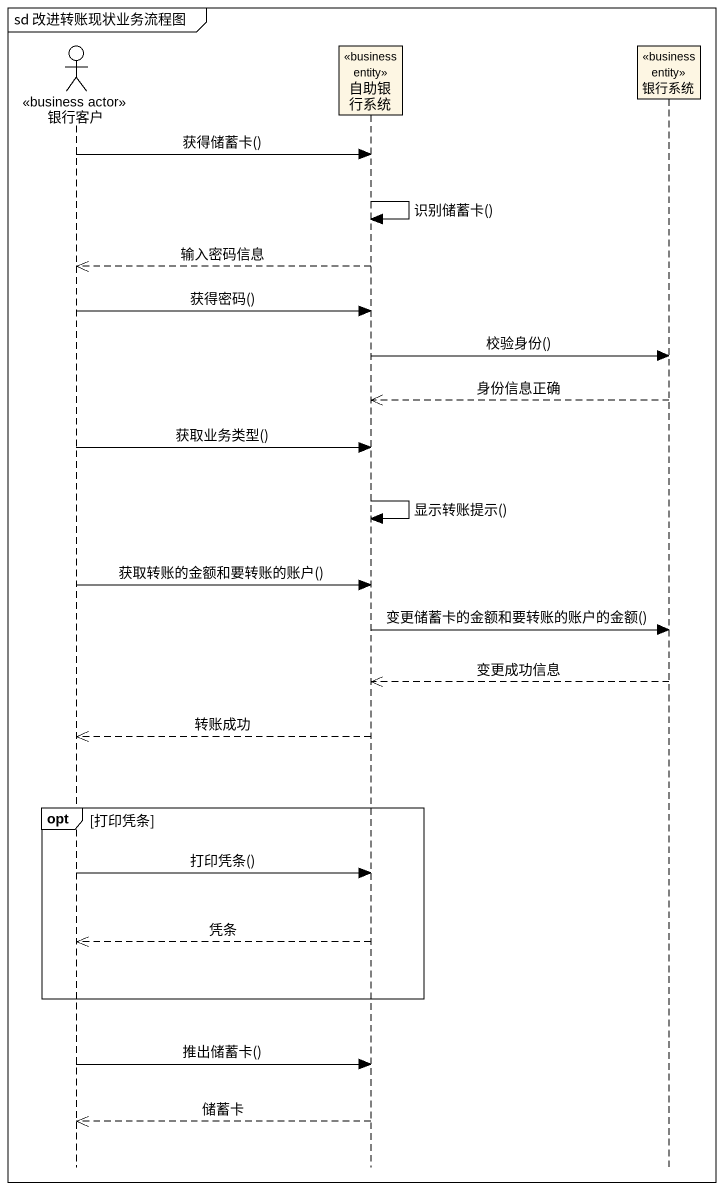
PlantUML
@startuml
mainframe sd 改进转账现状业务流程图
hide footbox
actor 银行客户 <<business actor>>
participant 自助银行系统 <<business entity>>
participant 银行系统 <<business entity>>

银行客户 -> 自助银行系统 : 获得储蓄卡()
自助银行系统 -> 自助银行系统 : 识别储蓄卡()
自助银行系统 -->> 银行客户 : 输入密码信息
银行客户 -> 自助银行系统 : 获得密码()
自助银行系统 -> 银行系统 : 校验身份()
银行系统 -->> 自助银行系统 : 身份信息正确
银行客户 -> 自助银行系统 : 获取业务类型()
自助银行系统 -> 自助银行系统 : 显示转账提示()
银行客户 -> 自助银行系统 : 获取转账的金额和要转账的账户()
自助银行系统 -> 银行系统 : 变更储蓄卡的金额和要转账的账户的金额()
银行系统 -->> 自助银行系统 : 变更成功信息
自助银行系统 -->> 银行客户 : 转账成功
opt 打印凭条
  银行客户 -> 自助银行系统 : 打印凭条()
  自助银行系统 -->> 银行客户 : 凭条
end
银行客户 -> 自助银行系统 : 推出储蓄卡()
自助银行系统 -->> 银行客户 : 储蓄卡
@enduml
